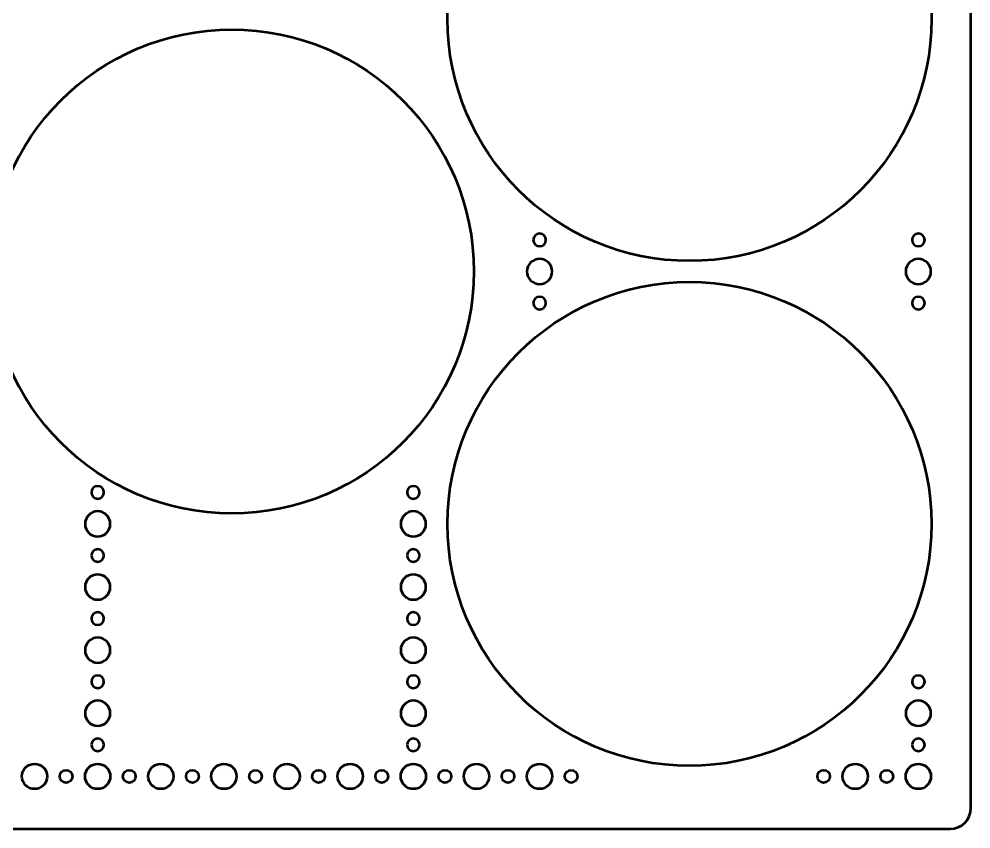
# Model space of a CAD drawing. Header units: centimetres. Extents: x -23 to 23, y -25.2 to 25.2.
# Drawn here: x 0.38 to 23, y -25.25 to -6 of the extents above; entities that cross this region are included whole.
import ezdxf

# ---------------------------------------------------------------- set-up
doc = ezdxf.new("R2010")
doc.units = ezdxf.units.CM
doc.header["$MEASUREMENT"] = 0
doc.layers.add('Layer 1', color=7, linetype='Continuous')

msp = doc.modelspace()

# ---------------------------------------------------------------- linework, layer by layer
at = {"layer": 'Layer 1', "lineweight": 53}
for centre, major_axis in [((16.3125, -6), (0, 5.75)), ((5.4375, -12), (0, 5.75)), ((16.3125, -18), (0, 5.75)), ((0.75001, -24.00001), (0, 0.30001)), ((2.25001, -24.00001), (0, 0.30001)), ((3.75001, -24.00001), (0, 0.30001)), ((5.25001, -24.00001), (0, 0.30001)), ((6.75001, -24.00001), (0, 0.30001)), ((8.25001, -24.00001), (0, 0.30001)), ((9.75001, -24.00001), (0, 0.30001)), ((11.25001, -24.00001), (0, 0.30001)), ((12.75001, -24.00001), (0, 0.30001)), ((20.25001, -24.00001), (0, 0.30001)), ((21.75001, -24.00001), (0, 0.30001)), ((1.5, -24), (0, 0.15)), ((3, -24), (0, 0.15)), ((4.5, -24), (0, 0.15)), ((6, -24), (0, 0.15)), ((7.5, -24), (0, 0.15)), ((9, -24), (0, 0.15)), ((10.5, -24), (0, 0.15)), ((12, -24), (0, 0.15)), ((13.5, -24), (0, 0.15)), ((19.5, -24), (0, 0.15)), ((21, -24), (0, 0.15))]:
    msp.add_ellipse(centre, major_axis=major_axis, ratio=1, dxfattribs=at)
for points, knots in [([(-23, -24.75), (-23, -24.75), (-23, 24.75), (-23, 24.75), (-23, 24.75), (-23, 25.02614), (-22.77614, 25.25), (-22.5, 25.25), (-22.5, 25.25), (-22.5, 25.25), (22.5, 25.25), (22.5, 25.25), (22.5, 25.25), (22.77614, 25.25), (23, 25.02614), (23, 24.75), (23, 24.75), (23, 24.75), (23, -24.75), (23, -24.75), (23, -24.75), (23, -25.02614), (22.77614, -25.25), (22.5, -25.25), (22.5, -25.25), (22.5, -25.25), (-22.5, -25.25), (-22.5, -25.25), (-22.5, -25.25), (-22.77614, -25.25), (-23, -25.02614), (-23, -24.75)], [0, 0, 0, 0, 0.11111111, 0.11111111, 0.11111111, 0.11111111, 0.22222222, 0.22222222, 0.22222222, 0.22222222, 0.33333333, 0.33333333, 0.33333333, 0.33333333, 0.44444444, 0.44444444, 0.44444444, 0.44444444, 0.55555556, 0.55555556, 0.55555556, 0.55555556, 0.66666667, 0.66666667, 0.66666667, 0.66666667, 0.77777778, 0.77777778, 0.77777778, 0.77777778, 1, 1, 1, 1]), ([(12.6, -11.25), (12.6, -11.16716), (12.66716, -11.1), (12.75, -11.1), (12.75, -11.1), (12.83284, -11.1), (12.9, -11.16716), (12.9, -11.25), (12.9, -11.25), (12.9, -11.33284), (12.83284, -11.4), (12.75, -11.4), (12.75, -11.4), (12.66716, -11.4), (12.6, -11.33284), (12.6, -11.25)], [0, 0, 0, 0, 0.2, 0.2, 0.2, 0.2, 0.4, 0.4, 0.4, 0.4, 0.6, 0.6, 0.6, 0.6, 1, 1, 1, 1]), ([(21.6, -11.25), (21.6, -11.16716), (21.66716, -11.1), (21.75, -11.1), (21.75, -11.1), (21.83284, -11.1), (21.9, -11.16716), (21.9, -11.25), (21.9, -11.25), (21.9, -11.33284), (21.83284, -11.4), (21.75, -11.4), (21.75, -11.4), (21.66716, -11.4), (21.6, -11.33284), (21.6, -11.25)], [0, 0, 0, 0, 0.2, 0.2, 0.2, 0.2, 0.4, 0.4, 0.4, 0.4, 0.6, 0.6, 0.6, 0.6, 1, 1, 1, 1]), ([(12.45, -12), (12.45, -11.83431), (12.58431, -11.7), (12.75, -11.7), (12.75, -11.7), (12.91569, -11.7), (13.05, -11.83431), (13.05, -12), (13.05, -12), (13.05, -12.16569), (12.91569, -12.3), (12.75, -12.3), (12.75, -12.3), (12.58431, -12.3), (12.45, -12.16569), (12.45, -12)], [0, 0, 0, 0, 0.2, 0.2, 0.2, 0.2, 0.4, 0.4, 0.4, 0.4, 0.6, 0.6, 0.6, 0.6, 1, 1, 1, 1]), ([(21.45, -12), (21.45, -11.83431), (21.58431, -11.7), (21.75, -11.7), (21.75, -11.7), (21.91569, -11.7), (22.05, -11.83431), (22.05, -12), (22.05, -12), (22.05, -12.16569), (21.91569, -12.3), (21.75, -12.3), (21.75, -12.3), (21.58431, -12.3), (21.45, -12.16569), (21.45, -12)], [0, 0, 0, 0, 0.2, 0.2, 0.2, 0.2, 0.4, 0.4, 0.4, 0.4, 0.6, 0.6, 0.6, 0.6, 1, 1, 1, 1]), ([(12.6, -12.75), (12.6, -12.66716), (12.66716, -12.6), (12.75, -12.6), (12.75, -12.6), (12.83284, -12.6), (12.9, -12.66716), (12.9, -12.75), (12.9, -12.75), (12.9, -12.83284), (12.83284, -12.9), (12.75, -12.9), (12.75, -12.9), (12.66716, -12.9), (12.6, -12.83284), (12.6, -12.75)], [0, 0, 0, 0, 0.2, 0.2, 0.2, 0.2, 0.4, 0.4, 0.4, 0.4, 0.6, 0.6, 0.6, 0.6, 1, 1, 1, 1]), ([(21.6, -12.75), (21.6, -12.66716), (21.66716, -12.6), (21.75, -12.6), (21.75, -12.6), (21.83284, -12.6), (21.9, -12.66716), (21.9, -12.75), (21.9, -12.75), (21.9, -12.83284), (21.83284, -12.9), (21.75, -12.9), (21.75, -12.9), (21.66716, -12.9), (21.6, -12.83284), (21.6, -12.75)], [0, 0, 0, 0, 0.2, 0.2, 0.2, 0.2, 0.4, 0.4, 0.4, 0.4, 0.6, 0.6, 0.6, 0.6, 1, 1, 1, 1]), ([(2.1, -17.25), (2.1, -17.16716), (2.16716, -17.1), (2.25, -17.1), (2.25, -17.1), (2.33284, -17.1), (2.4, -17.16716), (2.4, -17.25), (2.4, -17.25), (2.4, -17.33284), (2.33284, -17.4), (2.25, -17.4), (2.25, -17.4), (2.16716, -17.4), (2.1, -17.33284), (2.1, -17.25)], [0, 0, 0, 0, 0.2, 0.2, 0.2, 0.2, 0.4, 0.4, 0.4, 0.4, 0.6, 0.6, 0.6, 0.6, 1, 1, 1, 1]), ([(9.6, -17.25), (9.6, -17.16716), (9.66716, -17.1), (9.75, -17.1), (9.75, -17.1), (9.83284, -17.1), (9.9, -17.16716), (9.9, -17.25), (9.9, -17.25), (9.9, -17.33284), (9.83284, -17.4), (9.75, -17.4), (9.75, -17.4), (9.66716, -17.4), (9.6, -17.33284), (9.6, -17.25)], [0, 0, 0, 0, 0.2, 0.2, 0.2, 0.2, 0.4, 0.4, 0.4, 0.4, 0.6, 0.6, 0.6, 0.6, 1, 1, 1, 1]), ([(1.95, -18), (1.95, -17.83431), (2.08431, -17.7), (2.25, -17.7), (2.25, -17.7), (2.41569, -17.7), (2.55, -17.83431), (2.55, -18), (2.55, -18), (2.55, -18.16569), (2.41569, -18.3), (2.25, -18.3), (2.25, -18.3), (2.08431, -18.3), (1.95, -18.16569), (1.95, -18)], [0, 0, 0, 0, 0.2, 0.2, 0.2, 0.2, 0.4, 0.4, 0.4, 0.4, 0.6, 0.6, 0.6, 0.6, 1, 1, 1, 1]), ([(9.45, -18), (9.45, -17.83431), (9.58431, -17.7), (9.75, -17.7), (9.75, -17.7), (9.91569, -17.7), (10.05, -17.83431), (10.05, -18), (10.05, -18), (10.05, -18.16569), (9.91569, -18.3), (9.75, -18.3), (9.75, -18.3), (9.58431, -18.3), (9.45, -18.16569), (9.45, -18)], [0, 0, 0, 0, 0.2, 0.2, 0.2, 0.2, 0.4, 0.4, 0.4, 0.4, 0.6, 0.6, 0.6, 0.6, 1, 1, 1, 1]), ([(2.1, -18.75), (2.1, -18.66716), (2.16716, -18.6), (2.25, -18.6), (2.25, -18.6), (2.33284, -18.6), (2.4, -18.66716), (2.4, -18.75), (2.4, -18.75), (2.4, -18.83284), (2.33284, -18.9), (2.25, -18.9), (2.25, -18.9), (2.16716, -18.9), (2.1, -18.83284), (2.1, -18.75)], [0, 0, 0, 0, 0.2, 0.2, 0.2, 0.2, 0.4, 0.4, 0.4, 0.4, 0.6, 0.6, 0.6, 0.6, 1, 1, 1, 1]), ([(9.6, -18.75), (9.6, -18.66716), (9.66716, -18.6), (9.75, -18.6), (9.75, -18.6), (9.83284, -18.6), (9.9, -18.66716), (9.9, -18.75), (9.9, -18.75), (9.9, -18.83284), (9.83284, -18.9), (9.75, -18.9), (9.75, -18.9), (9.66716, -18.9), (9.6, -18.83284), (9.6, -18.75)], [0, 0, 0, 0, 0.2, 0.2, 0.2, 0.2, 0.4, 0.4, 0.4, 0.4, 0.6, 0.6, 0.6, 0.6, 1, 1, 1, 1]), ([(1.95, -19.5), (1.95, -19.33431), (2.08431, -19.2), (2.25, -19.2), (2.25, -19.2), (2.41569, -19.2), (2.55, -19.33431), (2.55, -19.5), (2.55, -19.5), (2.55, -19.66569), (2.41569, -19.8), (2.25, -19.8), (2.25, -19.8), (2.08431, -19.8), (1.95, -19.66569), (1.95, -19.5)], [0, 0, 0, 0, 0.2, 0.2, 0.2, 0.2, 0.4, 0.4, 0.4, 0.4, 0.6, 0.6, 0.6, 0.6, 1, 1, 1, 1]), ([(9.45, -19.5), (9.45, -19.33431), (9.58431, -19.2), (9.75, -19.2), (9.75, -19.2), (9.91569, -19.2), (10.05, -19.33431), (10.05, -19.5), (10.05, -19.5), (10.05, -19.66569), (9.91569, -19.8), (9.75, -19.8), (9.75, -19.8), (9.58431, -19.8), (9.45, -19.66569), (9.45, -19.5)], [0, 0, 0, 0, 0.2, 0.2, 0.2, 0.2, 0.4, 0.4, 0.4, 0.4, 0.6, 0.6, 0.6, 0.6, 1, 1, 1, 1]), ([(2.1, -20.25), (2.1, -20.16716), (2.16716, -20.1), (2.25, -20.1), (2.25, -20.1), (2.33284, -20.1), (2.4, -20.16716), (2.4, -20.25), (2.4, -20.25), (2.4, -20.33284), (2.33284, -20.4), (2.25, -20.4), (2.25, -20.4), (2.16716, -20.4), (2.1, -20.33284), (2.1, -20.25)], [0, 0, 0, 0, 0.2, 0.2, 0.2, 0.2, 0.4, 0.4, 0.4, 0.4, 0.6, 0.6, 0.6, 0.6, 1, 1, 1, 1]), ([(9.6, -20.25), (9.6, -20.16716), (9.66716, -20.1), (9.75, -20.1), (9.75, -20.1), (9.83284, -20.1), (9.9, -20.16716), (9.9, -20.25), (9.9, -20.25), (9.9, -20.33284), (9.83284, -20.4), (9.75, -20.4), (9.75, -20.4), (9.66716, -20.4), (9.6, -20.33284), (9.6, -20.25)], [0, 0, 0, 0, 0.2, 0.2, 0.2, 0.2, 0.4, 0.4, 0.4, 0.4, 0.6, 0.6, 0.6, 0.6, 1, 1, 1, 1]), ([(1.95, -21), (1.95, -20.83431), (2.08431, -20.7), (2.25, -20.7), (2.25, -20.7), (2.41569, -20.7), (2.55, -20.83431), (2.55, -21), (2.55, -21), (2.55, -21.16569), (2.41569, -21.3), (2.25, -21.3), (2.25, -21.3), (2.08431, -21.3), (1.95, -21.16569), (1.95, -21)], [0, 0, 0, 0, 0.2, 0.2, 0.2, 0.2, 0.4, 0.4, 0.4, 0.4, 0.6, 0.6, 0.6, 0.6, 1, 1, 1, 1]), ([(9.45, -21), (9.45, -20.83431), (9.58431, -20.7), (9.75, -20.7), (9.75, -20.7), (9.91569, -20.7), (10.05, -20.83431), (10.05, -21), (10.05, -21), (10.05, -21.16569), (9.91569, -21.3), (9.75, -21.3), (9.75, -21.3), (9.58431, -21.3), (9.45, -21.16569), (9.45, -21)], [0, 0, 0, 0, 0.2, 0.2, 0.2, 0.2, 0.4, 0.4, 0.4, 0.4, 0.6, 0.6, 0.6, 0.6, 1, 1, 1, 1]), ([(2.1, -21.75), (2.1, -21.66716), (2.16716, -21.6), (2.25, -21.6), (2.25, -21.6), (2.33284, -21.6), (2.4, -21.66716), (2.4, -21.75), (2.4, -21.75), (2.4, -21.83284), (2.33284, -21.9), (2.25, -21.9), (2.25, -21.9), (2.16716, -21.9), (2.1, -21.83284), (2.1, -21.75)], [0, 0, 0, 0, 0.2, 0.2, 0.2, 0.2, 0.4, 0.4, 0.4, 0.4, 0.6, 0.6, 0.6, 0.6, 1, 1, 1, 1]), ([(9.6, -21.75), (9.6, -21.66716), (9.66716, -21.6), (9.75, -21.6), (9.75, -21.6), (9.83284, -21.6), (9.9, -21.66716), (9.9, -21.75), (9.9, -21.75), (9.9, -21.83284), (9.83284, -21.9), (9.75, -21.9), (9.75, -21.9), (9.66716, -21.9), (9.6, -21.83284), (9.6, -21.75)], [0, 0, 0, 0, 0.2, 0.2, 0.2, 0.2, 0.4, 0.4, 0.4, 0.4, 0.6, 0.6, 0.6, 0.6, 1, 1, 1, 1]), ([(21.6, -21.75), (21.6, -21.66716), (21.66716, -21.6), (21.75, -21.6), (21.75, -21.6), (21.83284, -21.6), (21.9, -21.66716), (21.9, -21.75), (21.9, -21.75), (21.9, -21.83284), (21.83284, -21.9), (21.75, -21.9), (21.75, -21.9), (21.66716, -21.9), (21.6, -21.83284), (21.6, -21.75)], [0, 0, 0, 0, 0.2, 0.2, 0.2, 0.2, 0.4, 0.4, 0.4, 0.4, 0.6, 0.6, 0.6, 0.6, 1, 1, 1, 1]), ([(1.95, -22.5), (1.95, -22.33431), (2.08431, -22.2), (2.25, -22.2), (2.25, -22.2), (2.41569, -22.2), (2.55, -22.33431), (2.55, -22.5), (2.55, -22.5), (2.55, -22.66569), (2.41569, -22.8), (2.25, -22.8), (2.25, -22.8), (2.08431, -22.8), (1.95, -22.66569), (1.95, -22.5)], [0, 0, 0, 0, 0.2, 0.2, 0.2, 0.2, 0.4, 0.4, 0.4, 0.4, 0.6, 0.6, 0.6, 0.6, 1, 1, 1, 1]), ([(9.45, -22.5), (9.45, -22.33431), (9.58431, -22.2), (9.75, -22.2), (9.75, -22.2), (9.91569, -22.2), (10.05, -22.33431), (10.05, -22.5), (10.05, -22.5), (10.05, -22.66569), (9.91569, -22.8), (9.75, -22.8), (9.75, -22.8), (9.58431, -22.8), (9.45, -22.66569), (9.45, -22.5)], [0, 0, 0, 0, 0.2, 0.2, 0.2, 0.2, 0.4, 0.4, 0.4, 0.4, 0.6, 0.6, 0.6, 0.6, 1, 1, 1, 1]), ([(21.45, -22.5), (21.45, -22.33431), (21.58431, -22.2), (21.75, -22.2), (21.75, -22.2), (21.91569, -22.2), (22.05, -22.33431), (22.05, -22.5), (22.05, -22.5), (22.05, -22.66569), (21.91569, -22.8), (21.75, -22.8), (21.75, -22.8), (21.58431, -22.8), (21.45, -22.66569), (21.45, -22.5)], [0, 0, 0, 0, 0.2, 0.2, 0.2, 0.2, 0.4, 0.4, 0.4, 0.4, 0.6, 0.6, 0.6, 0.6, 1, 1, 1, 1]), ([(2.1, -23.25), (2.1, -23.16716), (2.16716, -23.1), (2.25, -23.1), (2.25, -23.1), (2.33284, -23.1), (2.4, -23.16716), (2.4, -23.25), (2.4, -23.25), (2.4, -23.33284), (2.33284, -23.4), (2.25, -23.4), (2.25, -23.4), (2.16716, -23.4), (2.1, -23.33284), (2.1, -23.25)], [0, 0, 0, 0, 0.2, 0.2, 0.2, 0.2, 0.4, 0.4, 0.4, 0.4, 0.6, 0.6, 0.6, 0.6, 1, 1, 1, 1]), ([(9.6, -23.25), (9.6, -23.16716), (9.66716, -23.1), (9.75, -23.1), (9.75, -23.1), (9.83284, -23.1), (9.9, -23.16716), (9.9, -23.25), (9.9, -23.25), (9.9, -23.33284), (9.83284, -23.4), (9.75, -23.4), (9.75, -23.4), (9.66716, -23.4), (9.6, -23.33284), (9.6, -23.25)], [0, 0, 0, 0, 0.2, 0.2, 0.2, 0.2, 0.4, 0.4, 0.4, 0.4, 0.6, 0.6, 0.6, 0.6, 1, 1, 1, 1]), ([(21.6, -23.25), (21.6, -23.16716), (21.66716, -23.1), (21.75, -23.1), (21.75, -23.1), (21.83284, -23.1), (21.9, -23.16716), (21.9, -23.25), (21.9, -23.25), (21.9, -23.33284), (21.83284, -23.4), (21.75, -23.4), (21.75, -23.4), (21.66716, -23.4), (21.6, -23.33284), (21.6, -23.25)], [0, 0, 0, 0, 0.2, 0.2, 0.2, 0.2, 0.4, 0.4, 0.4, 0.4, 0.6, 0.6, 0.6, 0.6, 1, 1, 1, 1])]:
    msp.add_open_spline(points, degree=3, knots=knots, dxfattribs=at)

doc.saveas('drawing.dxf')
